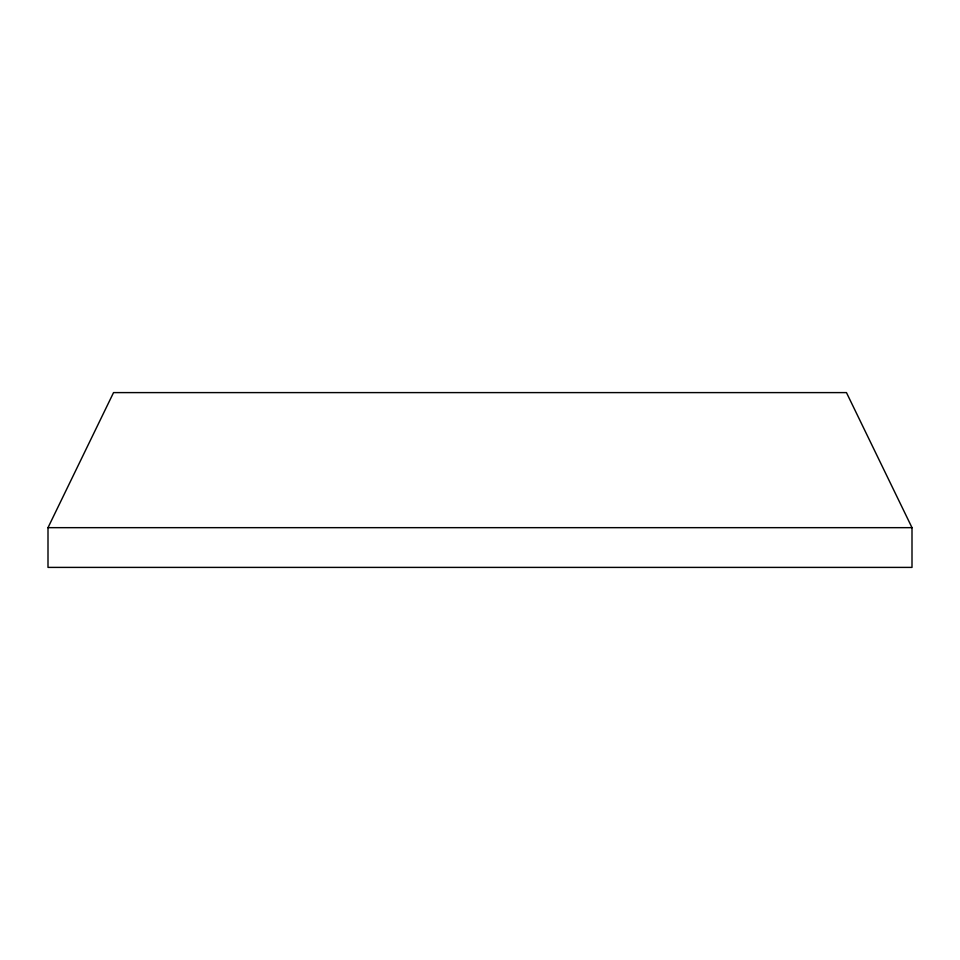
<?xml version="1.0" encoding="UTF-8"?>
<svg xmlns="http://www.w3.org/2000/svg" width="960" height="960" viewBox="0 0 960 960"><rect width="100%" height="100%" fill="white"/><g stroke="black" fill="none" stroke-linecap="round" stroke-linejoin="round"><path stroke-width="1.44" d="M48 527.664L113.544 392.604L846.456 392.604L912 527.664L912 567.396L48 567.396L48 527.664L912 527.664"/></g></svg>
